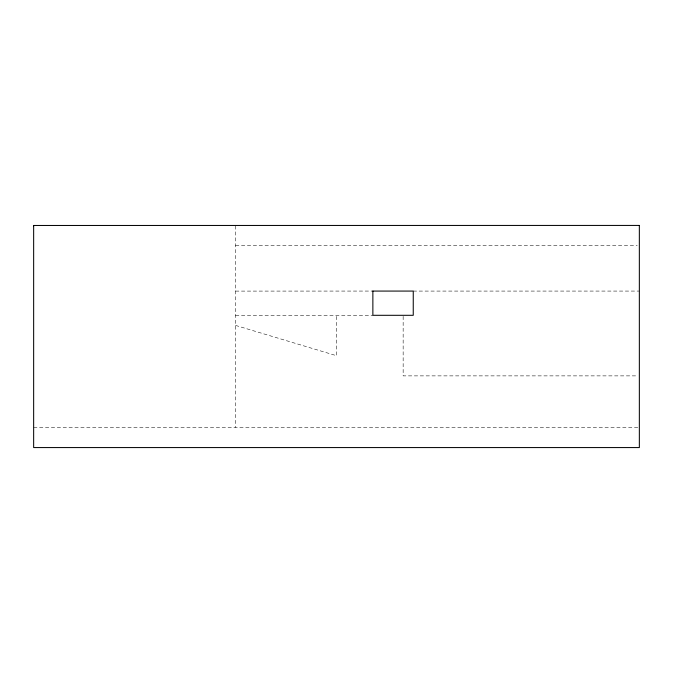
<?xml version="1.0" encoding="UTF-8"?>
<svg xmlns="http://www.w3.org/2000/svg" width="673" height="673" viewBox="0 0 673 673"><rect width="100%" height="100%" fill="white"/><g stroke="black" fill="none" stroke-linecap="round" stroke-linejoin="round"><path stroke-width="0.5" stroke-dasharray="3.37 2.52" d="M403.152 316.344L403.152 375.879L637.238 375.879M235.558 245.662L637.247 245.62M235.558 291.098L372.867 291.064M413.256 291.081L639.325 291.072M235.567 315.326L372.867 315.292M33.65 427.38L639.35 427.38M235.558 325.404L336.517 355.697L336.517 315.309M235.558 225.901L235.558 427.38"/><path stroke-width="1.01" d="M372.867 291.064L372.867 315.301L413.247 315.309L413.256 291.072L372.867 291.072M639.342 225.43L33.65 225.472L33.65 447.57L639.35 447.57L639.342 225.43M33.65 225.901L33.65 225.472L33.65 225.901"/></g></svg>
